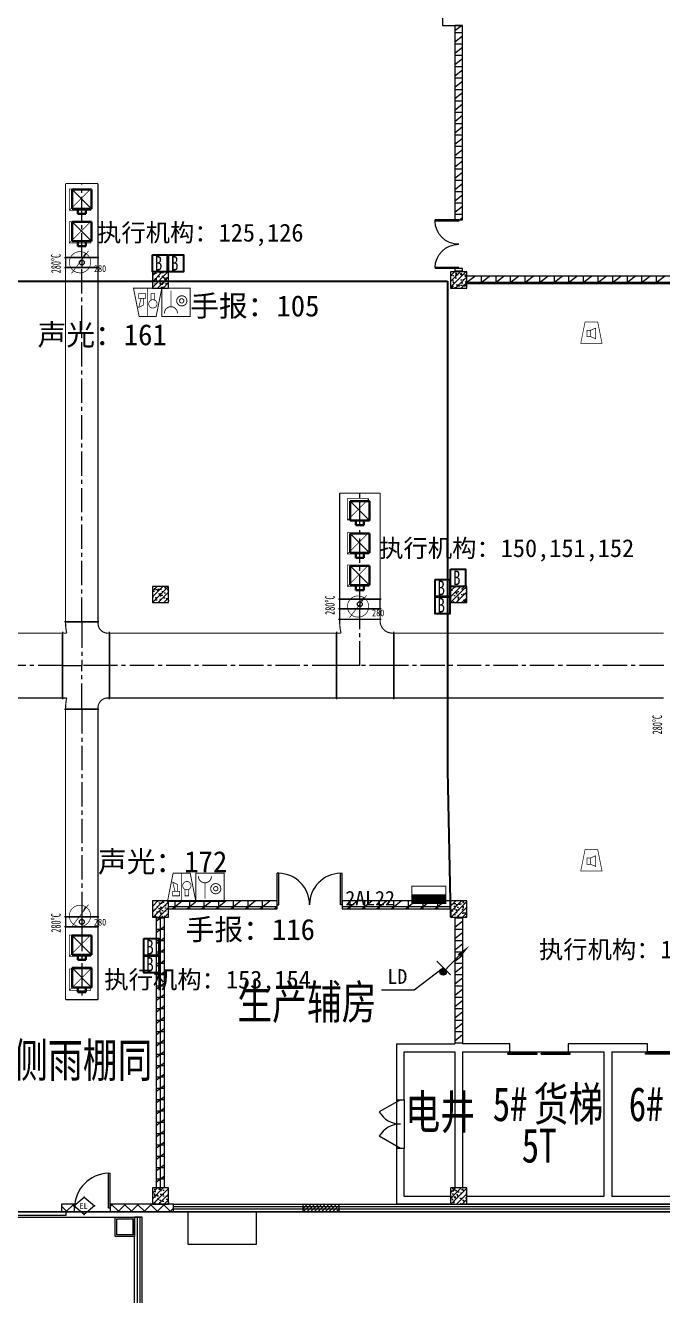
# Model space of a CAD drawing. Header units: millimetres. Extents: x -633009578 to 5705885, y -633235091 to 2571734.
# Drawn here: x 3626554 to 3646209, y 1853179 to 1892350 of the extents above; entities that cross this region are included whole.
import ezdxf
from ezdxf.enums import TextEntityAlignment as Align

# ---------------------------------------------------------------- set-up
doc = ezdxf.new("R2010")
doc.units = ezdxf.units.MM
doc.header["$LTSCALE"] = 1000
doc.header["$MEASUREMENT"] = 0
doc.linetypes.add('CENTER2', pattern=[1.125, 0.75, -0.125, 0.125, -0.125])
doc.linetypes.add('DASH', pattern=[0.35, 0.25, -0.1])
doc.layers.get('0').update_dxf_attribs({"color": 9})
for name, color, linetype in [('000000000000电气', 7, 'Continuous'), ('3T_WOOD', 21, 'Continuous'), ('A-COLUM(柱)', 255, 'Continuous'), ('A-DOOR(门）', 4, 'Continuous'), ('A-F-AREA(计算)', 5, 'Continuous'), ('A-FLOR(看线)', 8, 'Continuous'), ('A-HATH(填充)', 8, 'Continuous'), ('A-ROOF-G(钢构)', 25, 'Continuous'), ('A-TEXT(房间)', 243, 'Continuous'), ('A-WALL(墙)', 255, 'Continuous'), ('A-WINDOW（窗）', 4, 'Continuous'), ('DUCT-排烟中心线', 5, 'CENTER2'), ('DUCT-排烟法兰', 4, 'Continuous'), ('DUCT-排烟管', 2, 'Continuous'), ('DUCT-排烟管端线', 4, 'Continuous'), ('DUCT-排烟阀门', 7, 'Continuous'), ('DUCT-排风风口', 7, 'Continuous'), ('HVAC-water Dim-SF', 241, 'Continuous'), ('WALL', 9, 'Continuous'), ('电-弱电平面-箭头', 3, 'Continuous'), ('电-强电平面-标注', 3, 'Continuous'), ('设备-安防', 3, 'Continuous'), ('设备-消防', 3, 'Continuous'), ('设备-箱柜', 3, 'Continuous')]:
    doc.layers.add(name, color=color, linetype=linetype)
doc.styles.add('_TCH', font='simhei.ttf', dxfattribs={"width": 0.75, "bigfont": 'hztxt.shx'})
doc.styles.add('_TEL_DIM', font='simhei.ttf', dxfattribs={"height": 3.5, "bigfont": 'HZTXT'})
doc.styles.add('_THVAC_DIM', font='simhei.ttf', dxfattribs={"width": 0.8, "height": 3.5, "bigfont": 'HZTXT'})
doc.styles.add('ELEC-DIM', font='simhei.ttf')
doc.styles.add('IDQSTYLE', font='simhei.ttf', dxfattribs={"width": 0.707, "bigfont": 'hztxt.shx'})
doc.styles.add('SF', font='simhei.ttf', dxfattribs={"width": 0.75, "bigfont": '@@@hztxt.shx'})
doc.styles.get("Standard").update_dxf_attribs({"font": 'simhei.ttf', "bigfont": 'hztxt.shx'})
doc.styles.add('宋体', font='simhei.ttf')
pattern_1 = [(0, (1102221.475196039, 677977.5160347573), (0, 350), []), (37.875, (1102621.475196039, 677977.5160347573), (-169.61527734408, 218.0766567528281), []), (90, (1102621.475196039, 677977.5160347573), (-450, 2.755455298081545e-14), [])]
pattern_2 = [(45, (1102421.475196039, 677977.5160347573), (-200.0002033111466, 200.0002033111467), []), (135, (1102421.475196039, 677977.5160347573), (-200.0002033111467, -200.0002033111466), [])]

# ---------------------------------------------------------------- blocks, each defined once
blk = doc.blocks.new('HC001303')
at = {"color": 0, "linetype": 'Continuous'}
blk.add_line((1.147673841419251, 1.538953517481514), (1.735401947549264, 2.599742189978989), dxfattribs=at)
at = {"color": 0, "linetype": 'Continuous', "const_width": 0.2}
blk.add_lwpolyline([(2.673745217742495e-14, -3.125, 0.1989123673796571), (2.209708691207992, -2.209708691207937, 0.1989123673796571), (3.125000000000028, -4.323120637516818e-16, 0.1989123673796568), (2.209708691207993, 2.209708691207993, 0.1989123673796569), (2.841876514387939e-14, 3.125, 0.1989123673796569), (-2.209708691207936, 2.209708691207994, 0.1989123673796568), (-3.124999999999972, 2.10353517373855e-15, 0.1989123673796572), (-2.209708691207937, -2.209708691207936, 0.1989123673796571)], format="xyb", close=True, dxfattribs=at)
blk.add_lwpolyline([(-2.500110713345594, -3.281016827298258), (2.47847216535268, 3.297393019579605)], dxfattribs=at)
at = {"color": 0, "style": 'IDQSTYLE', "width": 0.7}
for tag, p in [('280', (4.109408226946883, -2.854615367737885)), ('PSFHATT', (5.125000010000028, -3.281016827298258))]:
    blk.add_attdef(tag, p, '', height=2, dxfattribs=at)
blk = doc.blocks.new('HC001298')
at = {"color": 0, "linetype": 'Continuous', "const_width": 0.2}
blk.add_lwpolyline([(-3.125, 3.125), (3.125, 3.125), (3.125, -3.125), (-3.125, -3.125)], close=True, dxfattribs=at)
blk.add_lwpolyline([(-3.125, -3.125), (3.125, 3.125)], dxfattribs=at)
at = {"color": 0, "style": 'IDQSTYLE', "width": 0.7}
blk.add_attdef('PSFHATT', (5.125, -3.125), '', height=2.5, dxfattribs=at)
blk = doc.blocks.new('HC001213')
at = {"color": 0, "linetype": 'Continuous', "const_width": 0.2}
blk.add_lwpolyline([(-1.875, 3.125), (1.875, 3.125), (3.125, -3.125), (-3.125, -3.125)], close=True, dxfattribs=at)
for points in [[(-1.293653517016746, 0.7382802506738564), (-0.243653517016746, 0.7382802506738564), (-0.243653517016746, -1.136719749326144), (-1.293653517016746, -1.136719749326144), (-1.293653517016746, 0.7382802506738564)], [(-0.243653517016746, 0.7382802506738564), (1.231346482983254, 1.338280250673856), (1.231346482983254, -1.736719749326144), (-0.243653517016746, -1.136719749326144)]]:
    blk.add_lwpolyline(points, dxfattribs=at)
at = {"color": 0, "style": 'IDQSTYLE', "width": 0.7}
blk.add_attdef('PSFHATT', (5.125, -3.125), '', height=2.5, dxfattribs=at)
blk = doc.blocks.new('HC001212')
at = {"color": 0, "linetype": 'Continuous', "const_width": 0.2}
blk.add_lwpolyline([(-1.875, 3.125), (1.875, 3.125), (3.125, -3.125), (-3.125, -3.125)], close=True, dxfattribs=at)
at = {"color": 0, "linetype": 'Continuous'}
for points, const_width in [([(0, 3.125), (0, -3.125)], 0.2), ([(-1.459485991813081, -0.8805239327332393), (-1.95948599181308, 1.119476067266761), (-0.9594859918130805, 0.619476067266761), (-0.9594859918130805, -0.8805239327332393)], 0.16), ([(-1.959485991813081, -1.880523932733239), (-1.95948599181308, -0.8805239327332393), (-0.4594859918130805, -0.8805239327332393), (-0.4594859918130805, -1.880523932733239), (-1.959485991813081, -1.880523932733239)], 0.16), ([(0.7290485194275803, -0.380523932733239), (0.7290485194281489, -1.880523932733239), (1.569048519428149, -1.880523932733239), (1.569048519430491, -0.380523932733239)], 0.16)]:
    blk.add_lwpolyline(points, dxfattribs=dict(at, const_width=const_width))
at = {"color": 0, "linetype": 'Continuous', "const_width": 0.16}
blk.add_lwpolyline([(1.799048519428144, -0.2905239327332435, 0.1989123673796631), (2.068287334970649, 0.3594760672667566, 0.1989123673796631), (1.799048519428145, 1.009476067266757, 0.1989123673796404), (1.149048519428189, 1.278714882809276, 0.1989123673796654), (0.4990485194281443, 1.009476067266757, 0.198912367379653), (0.2298097038856248, 0.3594760672667572, 0.1989123673796529), (0.4990485194281444, -0.2905239327332433, 0.1989123673796571), (1.14904851942816, -0.5597627482757622, 0.1989123673796488)], format="xyb", close=True, dxfattribs=at)
at = {"color": 0, "style": 'IDQSTYLE', "width": 0.7}
blk.add_attdef('PSFHATT', (5.125, -3.125), '', height=2.5, dxfattribs=at)
blk = doc.blocks.new('HC001208')
at = {"color": 0, "linetype": 'Continuous', "const_width": 0.2}
blk.add_lwpolyline([(-3.125, 3.125), (3.125, 3.125), (3.125, -3.125), (-3.125, -3.125)], close=True, dxfattribs=at)
blk.add_lwpolyline([(-2.560875308812533, 2.421549273106315, 0.198912367379651), (-2.13910907372117, 1.40331550819771, 0.1989123673796632), (-1.120875308812534, 0.9815492731063138, 0.1989123673796561), (-0.1026415439039181, 1.403315508197666, 0.1989123673796525), (0.3191246911874668, 2.421549273106313)], format="xyb", dxfattribs=at)
at = {"color": 0, "linetype": 'Continuous', "const_width": 0.128}
blk.add_lwpolyline([(-1.120875308812544, 0.9815492731063138), (-1.120875308812535, -2.518826738720627)], dxfattribs=at)
at = {"color": 0, "linetype": 'Continuous', "const_width": 0.2}
for points in [[(2.383210274305692, -0.3093507400644881, 0.9999999999999997), (0.1432102743056918, -0.3093507400644877, 0.9999999999999999)], [(0.7832102743056915, -0.3093507400644884, 0.9999999999999994), (1.743210274305692, -0.3093507400644881, 0.9999999999999994)]]:
    blk.add_lwpolyline(points, format="xyb", close=True, dxfattribs=at)
at = {"color": 0, "style": 'IDQSTYLE', "width": 0.7}
blk.add_attdef('PSFHATT', (5.125, -3.125), '', height=2.5, dxfattribs=at)
blk = doc.blocks.new('$equip$00002474')
for p, q in [((-0.519992380955955, 1.000000338535756e-05), (7.619048119522631e-06, 0.4400100000020757)), ((7.619048119522631e-06, -0.4399899999989429), (-0.519992380955955, 1.000000338535756e-05)), ((7.619048119522631e-06, 0.4400100000020757), (0.5200076190521941, 1.000000338535756e-05)), ((0.5200076190521941, 1.000000338535756e-05), (7.619048119522631e-06, -0.4399899999989429))]:
    blk.add_line(p, q)
at = {"const_width": 0.04}
blk.add_lwpolyline([(7.619048119522631e-06, 0.4400100000020757), (-0.519992380955955, 1.000000338535756e-05), (7.619048119522631e-06, -0.4399899999989429), (0.5200076190521941, 1.000000338535756e-05), (7.619048119522631e-06, 0.4400100000020757), (-0.519992380955955, 1.000000338535756e-05)], dxfattribs=at)
for p in [(-0.519992380955955, 1.000000338535756e-05), (7.619048119522631e-06, 0.4400100000020757), (0.5200076190521941, 1.000000338535756e-05), (7.619048119522631e-06, -0.4399899999989429)]:
    blk.add_point(p)
at = {"color": 7, "style": '_TEL_DIM'}
blk.add_attdef('$TEXT$', text='', height=0.3, dxfattribs=at).set_placement((0.02805548798642121, 0.01213281898526475), align=Align.MIDDLE_CENTER)
at = {"color": 7, "style": '_TEL_DIM', "flags": 1}
blk.add_attdef('A', text='', height=2e-05, dxfattribs=at).set_placement((0, 0), align=Align.MIDDLE_CENTER)
blk = doc.blocks.new('*X130')
at = {"color": 0, "linetype": 'Continuous'}
for p, q in [((192.587376364835, 446.7215535232801), (193.8713933576327, 448.0055705160779)), ((192.6509968705344, 446.3609099602676), (194.2320369206452, 447.9419500103785)), ((192.6864539319484, 447.2448951591055), (193.3480517218074, 447.9064929489645)), ((192.7889704286661, 446.0746194496875), (194.5183274312254, 447.8039764522467)), ((192.9823694457329, 445.8437543980423), (194.7491924828706, 447.61057743518)), ((193.2275231399996, 445.664644023597), (194.9283028573159, 447.3654237409133)), ((193.5311577474, 445.5440145622856), (195.0489323186273, 447.0617891335129)), ((193.9202347052458, 445.5088274514194), (195.0841194294935, 446.6727121756671)), ((194.6075199946775, 445.7718486721392), (194.8210982087737, 445.9854268862354))]:
    blk.add_line(p, q, dxfattribs=at)
blk = doc.blocks.new('HC001441')
at = {"color": 0, "linetype": 'Continuous'}
blk.add_line((0, -0.05776119327242668), (3.105492900474815, 3.117216328523909), dxfattribs=at)
blk.add_lwpolyline([(3.105492900474815, 3.117216328523909, 0.8, 0, 0), (5.057392361378561, 5.003787405167827, 0, 0, 0)], format="xyseb", dxfattribs=at)
blk.add_circle((0, 0), 0.625, dxfattribs=at)
at = {"color": 0, "linetype": 'Continuous', "xscale": 0.5, "yscale": 0.5, "zscale": 0.5}
blk.add_blockref('*X130', (-96.91845018383279, -223.3780232566237), dxfattribs=at)
at = {"color": 0, "style": 'IDQSTYLE', "width": 0.7}
blk.add_attdef('PSFHATT', (7.057392361378561, -0.62500001), '', height=2.5, dxfattribs=at)
blk = doc.blocks.new('*X27')
at = {"color": 0}
for p, q in [((99.8306862801869, 192.7445173280992), (101.9907448318158, 194.9045758797282)), ((99.8306862801869, 193.1687813968112), (101.5664807631039, 194.9045758797282)), ((99.8306862801869, 193.5930454655231), (101.142216694392, 194.9045758797282)), ((99.8306862801869, 194.017309534235), (100.71795262568, 194.9045758797282)), ((99.8306862801869, 194.441573602947), (100.2936885569681, 194.9045758797282)), ((99.8306862801869, 194.8658376716589), (99.86942448825616, 194.9045758797282)), ((99.91500890052772, 192.4045758797282), (102.4150089005277, 194.9045758797282)), ((100.3392729692396, 192.4045758797282), (102.8392729692397, 194.9045758797282)), ((100.7635370379516, 192.4045758797282), (103.2635370379516, 194.9045758797282)), ((101.1878011066635, 192.4045758797282), (103.6878011066635, 194.9045758797282)), ((101.6120651753754, 192.4045758797282), (104.1120651753754, 194.9045758797282)), ((102.0363292440874, 192.4045758797282), (104.5363292440874, 194.9045758797282)), ((102.4605933127993, 192.4045758797282), (104.9605933127993, 194.9045758797282)), ((102.8848573815112, 192.4045758797282), (105.3848573815112, 194.9045758797282)), ((103.3091214502232, 192.4045758797282), (105.8091214502232, 194.9045758797282)), ((103.7333855189351, 192.4045758797282), (106.2333855189351, 194.9045758797282)), ((104.157649587647, 192.4045758797282), (106.657649587647, 194.9045758797282)), ((104.5819136563589, 192.4045758797282), (107.0819136563589, 194.9045758797282)), ((105.0061777250709, 192.4045758797282), (107.5061777250709, 194.9045758797282)), ((105.4304417937828, 192.4045758797282), (107.9304417937828, 194.9045758797282)), ((105.8547058624947, 192.4045758797282), (108.3547058624947, 194.9045758797282)), ((106.2789699312067, 192.4045758797282), (108.7789699312067, 194.9045758797282)), ((106.7032339999186, 192.4045758797282), (109.2032339999186, 194.9045758797282)), ((107.1274980686305, 192.4045758797282), (109.6274980686305, 194.9045758797282)), ((107.5517621373425, 192.4045758797282), (109.8306862801869, 194.6835000225726)), ((107.9760262060544, 192.4045758797282), (109.8306862801869, 194.2592359538607)), ((108.4002902747663, 192.4045758797282), (109.8306862801869, 193.8349718851487)), ((108.8245543434782, 192.4045758797282), (109.8306862801869, 193.4107078164368)), ((109.2488184121902, 192.4045758797282), (109.8306862801869, 192.9864437477249)), ((109.6730824809021, 192.4045758797282), (109.8306862801869, 192.562179679013))]:
    blk.add_line(p, q, dxfattribs=at)
blk = doc.blocks.new('HC000427')
at = {"color": 0, "linetype": 'Continuous', "const_width": 0.3}
blk.add_lwpolyline([(5, 2.5), (-5, 2.5), (-5, -2.5), (5, -2.5)], close=True, dxfattribs=at)
blk.add_lwpolyline([(5, 0), (-5, 0)], dxfattribs=at)
at = {"color": 0, "linetype": 'Continuous'}
blk.add_blockref('*X27', (-104.8306862801869, -194.9045758797282), dxfattribs=at)
at = {"color": 0, "style": 'IDQSTYLE', "width": 0.7}
blk.add_attdef('PSFHATT', (7, -2.5), '', height=2.5, dxfattribs=at)
blk = doc.blocks.new('$DorLib2D$00000002')
for p, q in [((-0.5, -5.684341886080802e-17), (-0.5000000000000007, 0.4875)), ((-0.4750000000000007, 0.4875), (-0.5000000000000007, 0.4875)), ((-0.475, -2.842170943040401e-17), (-0.4750000000000007, 0.4875)), ((0.475, -2.842170943040401e-17), (0.4750000000000007, 0.4875)), ((0.4750000000000007, 0.4875), (0.5000000000000007, 0.4875)), ((0.5, -5.684341886080802e-17), (0.5000000000000007, 0.4875)), ((-0.5, -5.684341886080802e-17), (-0.475, -2.842170943040401e-17)), ((0.5, -5.684341886080802e-17), (0.475, -2.842170943040401e-17))]:
    blk.add_line(p, q)
at = {"lineweight": 13}
for centre, start, end in [((-0.4875, -4.263256414560601e-17), 0, 88.53071641864632), ((0.4875, -4.263256414560601e-17), 91.4692835813537, 180)]:
    blk.add_arc(centre, 0.4875, start, end, dxfattribs=at)
blk = doc.blocks.new('$DorLib2D$00000231')
at = {"color": 0}
for p, q in [((-0.4999999999999947, 7.105427357601002e-15), (-0.2500000000000284, 0.4330127018921708)), ((0.5000000000000053, 7.105427357601002e-15), (0.250000000000032, 0.4330127018921708))]:
    blk.add_line(p, q, dxfattribs=at)
for centre, radius, start, end in [((-0.4999999999996803, 3.055333763768431e-13), 0.499999999999681, 0, 59.99999999996344), ((0.5000000000000426, -2.486899575160351e-14), 0.4999999999999835, 120.0000000000366, 180)]:
    blk.add_arc(centre, radius, start, end, dxfattribs=at)
blk = doc.blocks.new('$DORLIB2D$00000127')
at = {"color": 0}
for points in [[(-0.5333333333328483, 0.7948983154366971), (-0.5333333333328483, 0.690405644187237)], [(-0.03333333333284827, 0.7948983154366971), (-0.5333333333328483, 0.7948983154366971)], [(-0.03333333333284827, 0.690405644187237), (-0.5333333333328483, 0.690405644187237)], [(-0.03333333333284827, 0.7948983154366971), (-0.03333333333284827, 0.690405644187237)], [(0.5333333333328483, 0.7948983154366971), (0.03333333333284827, 0.7948983154366971)], [(0.03333333333284827, 0.7948983154366971), (0.03333333333284827, 0.690405644187237)], [(0.5333333333328483, 0.690405644187237), (0.03333333333284827, 0.690405644187237)], [(0.5333333333328483, 0.7948983154366971), (0.5333333333328483, 0.690405644187237)], [(0.5, 0.4999999999999858), (-0.5, 0.4999999999999858)]]:
    blk.add_lwpolyline(points, dxfattribs=at)
blk = doc.blocks.new('$WINLIB2D$00000001')
at = {"color": 0}
for points in [[(-0.4999999999999964, 0.5000000000000142), (-0.4999999999999964, -0.4999999999999858)], [(-0.4999999999999964, 0.5000000000000142), (0.5000000000000036, 0.5000000000000142)], [(0.5000000000000036, -0.4999999999999858), (0.5000000000000036, 0.5000000000000142)], [(0.5000000000000036, 0.1666666666666714), (-0.4999999999999964, 0.1666666666666714)], [(0.5000000000000036, -0.1666666666666572), (-0.4999999999999964, -0.1666666666666572)], [(-0.4999999999999964, -0.4999999999999858), (0.5000000000000036, -0.4999999999999858)]]:
    blk.add_lwpolyline(points, dxfattribs=at)
blk = doc.blocks.new('$DorLib2D$00000001')
for p, q in [((0.45, 0.9750000000000001), (0.5000000000000002, 0.9750000000000001)), ((0.45, 0), (0.45, 0.9750000000000001)), ((0.5, 0), (0.5, 0.9750000000000001)), ((0.5, 0), (0.45, 0))]:
    blk.add_line(p, q)
at = {"lineweight": 13}
blk.add_arc((0.475, 0), 0.975, 91.4692835813538, 180, dxfattribs=at)
blk = doc.blocks.new('$DorLib2D$00000126')
at = {"color": 0, "linetype": 'Continuous'}
for p, q in [((-0.5319999999956053, 0.5), (-0.5319999999956053, 0.900000000000091)), ((0.5320000000047003, 0.900000000000091), (0.5320000000047003, 0.5000000000002274))]:
    blk.add_line(p, q, dxfattribs=at)
at = {"color": 0, "linetype": 'DASH'}
for p, q in [((-0.5319999999956053, 0.900000000000091), (0.5320000000047003, 0.900000000000091)), ((-0.5319999999956053, 0.5), (0.5320000000047003, 0.5000000000002274))]:
    blk.add_line(p, q, dxfattribs=at)
blk = doc.blocks.new('$TCHSYS$WIN2D')
for p, q in [((-0.5, 0.5), (0.5, 0.5)), ((-0.5, 0.5), (-0.4999999999999999, -0.5)), ((0.5, 0.5), (0.4999999999999998, -0.5)), ((0.5, 0.1666666666666666), (-0.5, 0.1666666666666666)), ((0.5, -0.1666666666666667), (-0.5, -0.1666666666666667)), ((-0.4999999999999999, -0.5), (0.5, -0.5))]:
    blk.add_line(p, q)
blk = doc.blocks.new('_FZH')
h = blk.add_hatch()
h.set_pattern_fill('钢筋混凝土', color=256, scale=0.1, style=0)
h.set_pattern_definition([(45, (0, 0), (-0.1767766952966369, 0.1767766952966369), []), (50, (0, 0), (0.7172601826007535, -0.06275213498259512), [0.07500000000000001, -0.8250000000000001]), (355, (0, 0), (-0.138751333613, 0.7521921337000119), [0.06, -0.66]), (100.4514, (0.05977168000000001, -0.00522934), (0.5785093817140216, 0.6894395420609536), [0.06374019, -0.701142112]), (46.1842, (0, 0.2), (1.067241048625645, -0.1655190143290181), [0.1125, -1.2375]), (96.6356, (0.088936745, 0.186206693), (0.9346627055487033, 0.9741178709004418), [0.095610288, -1.051713]), (351.1842, (0, 0.2), (0.9346619451336272, 0.9741186009253247), [0.09000000000000001, -0.9900000000000001]), (21, (0.1, 0.15), (0.5969070521184617, -0.4026188906653388), [0.07500000000000001, -0.8250000000000001]), (326, (0.1, 0.15), (0.2433153319215824, 0.7251500450468529), [0.06, -0.66]), (71.4514, (0.149742233, 0.116448394), (0.84022262858149, 0.3225304967099524), [0.06374019, -0.701142112]), (37.50000000000001, (0, 0), (0.01215985531729062, 0.3328938538313115), [0, -0.652, 0, -0.67, 0, -0.6625000000000001]), (7.499999999999999, (0, 0), (0.2630695374421486, 0.3944117118823603), [0, -0.382, 0, -0.637, 0, -0.2525]), (-32.5, (-0.223, 0), (0.533822436172409, -0.02255487173437976), [0, -0.25, 0, -0.78, 0, -1.035]), (-42.5, (-0.323, 0), (0.5831861693423862, 0.1001049823323177), [0, -0.325, 0, -0.518, 0, -0.735])])
h.paths.add_polyline_path([(-0.5, -0.5), (0.5, -0.5), (0.5, 0.5), (-0.5, 0.5)])
blk.add_lwpolyline([(-0.5, -0.5), (0.5, -0.5), (0.5, 0.5), (-0.5, 0.5)], close=True)
blk = doc.blocks.new('$风口$00000116')
blk.add_line((-100, 100), (100, -100))
at = {"lineweight": 40}
for p, q in [((100, 100), (-100, 100)), ((-100, 100), (-100, -100)), ((100, -100), (100, 100)), ((-100, -100), (100, -100)), ((-41.83000000000175, -100), (-41.83000000000175, -148.9999999999982)), ((41.83000000000175, -148.9999999999982), (41.83000000000175, -100)), ((-41.83000000000175, -148.9999999999982), (41.83000000000175, -148.9999999999982))]:
    blk.add_line(p, q, dxfattribs=at)
blk = doc.blocks.new('00000594Cent')
at = {"lineweight": -2}
blk.add_line((-218.75, 1.4210854715202e-14), (218.75, 1.4210854715202e-14), dxfattribs=at)
at = {"color": 0, "linetype": 'ByBlock', "lineweight": -2}
blk.add_circle((0, 1.4210854715202e-14), 125, dxfattribs=at)
blk = doc.blocks.new('00000594Body')
at = {"color": 0, "linetype": 'ByBlock', "lineweight": -2}
for p, q in [((-250, -500), (-249.9999999999964, 500)), ((250, 500), (-250, 500)), ((250, -500), (250.0000000000036, 500)), ((-250, -500), (250, -500))]:
    blk.add_line(p, q, dxfattribs=at)

msp = doc.modelspace()

# ---------------------------------------------------------------- hatches: boundary and pattern name
at = {"layer": '3T_WOOD'}
h = msp.add_hatch(dxfattribs=at)
h.set_pattern_fill('ANSI31', color=256, scale=50)
h.set_pattern_definition([(45, (2412779.395743424, 677977.51603476), (-56.1266007566822, 56.12660075668221), [])])
h.paths.add_polyline_path([(3635119.983631835, 1855999.596922418), (3636219.983631835, 1855999.596922418), (3636219.983631835, 1855759.596922418), (3635119.983631835, 1855759.596922418)])
at = {"layer": 'A-HATH(填充)'}
h = msp.add_hatch(dxfattribs=at)
h.set_pattern_fill('空心砖', color=256, scale=100, style=0)
h.set_pattern_definition(pattern_1)
h.paths.add_polyline_path([(3639799.994031749, 1892349.596922421), (3639799.994031714, 1886349.596922616), (3640039.994031714, 1886349.596922616), (3640039.994031749, 1892349.596922421)])
h = msp.add_hatch(dxfattribs=at)
h.set_pattern_fill('空心砖', color=256, scale=100, style=0)
h.set_pattern_definition(pattern_1)
h.paths.add_polyline_path([(3640039.994031749, 1884749.596922424), (3640039.994031714, 1884849.596922616), (3639799.994031714, 1884849.596922616), (3639799.994031749, 1884749.596922424)])
h = msp.add_hatch(dxfattribs=at)
h.set_pattern_fill('空心砖', color=256, scale=100, style=0)
h.set_pattern_definition(pattern_1)
h.paths.add_polyline_path([(3640169.994031749, 1884619.596922424), (3640169.994031749, 1884379.596922424), (3648869.994031749, 1884379.596922424), (3648869.994031749, 1884619.596922424)])
h = msp.add_hatch(dxfattribs=at)
h.set_pattern_fill('空心砖', color=256, scale=100, style=0)
h.set_pattern_definition(pattern_1)
h.paths.add_polyline_path([(3630969.994031749, 1865349.596922316), (3630969.994031749, 1865109.596922314), (3634319.994031996, 1865109.596922281), (3634319.994031997, 1865349.596922325)])
h = msp.add_hatch(dxfattribs=at)
h.set_pattern_fill('空心砖', color=256, scale=100, style=0)
h.set_pattern_definition(pattern_1)
h.paths.add_polyline_path([(3639669.994031749, 1865109.596922306), (3639669.994031749, 1865349.596922309), (3636319.994031996, 1865349.596922323), (3636319.994031996, 1865109.59692228)])
h = msp.add_hatch(dxfattribs=at)
h.set_pattern_fill('空心砖', color=256, scale=100, style=0)
h.set_pattern_definition(pattern_1)
h.paths.add_polyline_path([(3630839.994031741, 1864849.596922424), (3630599.994031744, 1864849.596922424), (3630599.994031748, 1856499.596922424), (3630839.994031748, 1856499.596922424)])
h = msp.add_hatch(dxfattribs=at)
h.set_pattern_fill('空心砖', color=256, scale=100, style=0)
h.set_pattern_definition(pattern_1)
h.paths.add_polyline_path([(3639799.994031749, 1864849.596922424), (3639799.994031784, 1860939.596928122), (3639919.99403174, 1860819.596928261), (3640039.994031645, 1860939.596928212), (3640039.994031749, 1864849.596922424)])
h = msp.add_hatch(dxfattribs=at)
h.set_pattern_fill('多孔材料', color=256, scale=100, style=0)
h.set_pattern_definition(pattern_2)
h.paths.add_polyline_path([(3627670.001237197, 1855759.596922425), (3628070.001237197, 1855759.596922425), (3628070.001237197, 1855999.596922423), (3627670.001237197, 1855999.596922423)])
h = msp.add_hatch(dxfattribs=at)
h.set_pattern_fill('多孔材料', color=256, scale=100, style=0)
h.set_pattern_definition(pattern_2)
h.paths.add_polyline_path([(3629170.001237197, 1855759.596922425), (3631119.994031997, 1855759.596922425), (3631119.994031997, 1855999.596922423), (3629170.001237197, 1855999.596922423)])

# ---------------------------------------------------------------- linework, layer by layer
at = {"layer": '000000000000电气', "color": 2, "lineweight": 35}
for p, q in [((3626152.080286631, 1884461.096922424), (3635779.700198212, 1884461.096922424)), ((3635779.700198212, 1884461.096922424), (3639576.394399963, 1884461.096922424)), ((3639576.394399963, 1884461.096922424), (3639576.394399963, 1869375.125737387)), ((3639576.394399963, 1869375.125737387), (3639669.994031749, 1864849.596922424))]:
    msp.add_line(p, q, dxfattribs=at)
at = {"layer": '000000000000电气', "color": 1, "lineweight": 35}
for points in [[(3630469.994031749, 1885277.939429302), (3630930.332057543, 1885277.939429302), (3630930.332057543, 1884749.596922424), (3630469.994031749, 1884749.596922424)], [(3630969.994031749, 1885277.939429302), (3631430.332057543, 1885277.939429302), (3631430.332057543, 1884749.596922424), (3630969.994031749, 1884749.596922424)], [(3639669.994031749, 1875577.939429302), (3640130.332057543, 1875577.939429302), (3640130.332057543, 1875049.596922424), (3639669.994031749, 1875049.596922424)], [(3639190.818832741, 1875266.134987988), (3639651.156858535, 1875266.134987988), (3639651.156858535, 1874737.792481111), (3639190.818832741, 1874737.792481111)], [(3639190.818832741, 1874732.347852327), (3639651.156858535, 1874732.347852327), (3639651.156858535, 1874204.00534545), (3639190.818832741, 1874204.00534545)], [(3630205.645922995, 1864191.782172316), (3630665.983948789, 1864191.782172316), (3630665.983948789, 1863663.439665438), (3630205.645922995, 1863663.439665438)], [(3630204.450440502, 1863658.126102658), (3630664.788466297, 1863658.126102658), (3630664.788466297, 1863129.783595781), (3630204.450440502, 1863129.783595781)]]:
    msp.add_lwpolyline(points, close=True, dxfattribs=at)
at = {"layer": '3T_WOOD'}
msp.add_lwpolyline([(3635119.983631835, 1855999.596922418), (3636219.983631835, 1855999.596922418), (3636219.983631835, 1855759.596922418), (3635119.983631835, 1855759.596922418)], close=True, dxfattribs=at)
at = {"layer": 'A-DOOR(门）'}
for p, q in [((3637999.994031765, 1859219.596925257), (3637999.994031765, 1857719.596925257)), ((3638239.994031765, 1859219.596925257), (3638239.994031765, 1857719.596925257)), ((3623170.001237522, 1855759.596922424), (3627670.001237522, 1855759.596922424)), ((3628070.001237334, 1855759.596922423), (3629170.001237334, 1855759.596922423))]:
    msp.add_line(p, q, dxfattribs=at)
at = {"layer": 'A-F-AREA(计算)'}
msp.add_lwpolyline([(3534479.971570265, 1991839.59697076), (3668759.971570265, 1991839.59697076), (3668759.971570265, 1855759.59697076), (3534479.971570265, 1855759.59697076)], close=True, dxfattribs=at)
at = {"layer": 'A-FLOR(看线)'}
for points in [[(3622870.001237522, 1855599.596922425), (3629370.001237525, 1855599.596922425)], [(3633669.993784956, 1855759.602861387), (3633669.994279038, 1854759.602861398), (3631569.993784447, 1854759.602861387), (3631569.994278529, 1855759.602861387)]]:
    msp.add_lwpolyline(points, dxfattribs=at)
at = {"layer": 'A-ROOF-G(钢构)'}
for points in [[(3629320.001237525, 1855599.596922425), (3629920.001237525, 1855599.596922425), (3629920.001237525, 1854999.596922425), (3629320.001237525, 1854999.596922425)], [(3629370.001237525, 1855549.596922425), (3629870.001237525, 1855549.596922425), (3629870.001237525, 1855049.596922425), (3629370.001237525, 1855049.596922425)]]:
    msp.add_lwpolyline(points, close=True, dxfattribs=at)
at = {"layer": 'A-WALL(墙)'}
for p, q in [((3639419.994031996, 1892589.596922365), (3639419.994031996, 1892349.596922414)), ((3639419.994031996, 1892349.596922414), (3640039.994031694, 1892349.596922436)), ((3639799.994031749, 1892349.596922421), (3639799.994031714, 1886349.596922616)), ((3640039.994031749, 1892349.596922421), (3639799.994031749, 1892349.596922421)), ((3640039.994031714, 1886349.596922616), (3640039.994031749, 1892349.596922421)), ((3639799.994031714, 1886349.596922616), (3640039.994031714, 1886349.596922616)), ((3640039.994031714, 1884849.596922616), (3639799.994031714, 1884849.596922616)), ((3639799.994031714, 1884849.596922616), (3639799.994031749, 1884749.596922424)), ((3640039.994031749, 1884749.596922424), (3640039.994031714, 1884849.596922616)), ((3648869.994031977, 1884619.596922421), (3640169.994031977, 1884619.596922392)), ((3648869.994031977, 1884379.596922421), (3640169.994031977, 1884379.596922452)), ((3634319.994031997, 1865349.596922325), (3630969.994031977, 1865349.596922288)), ((3634319.994031996, 1865109.596922281), (3634319.994031997, 1865349.596922325)), ((3639669.994031976, 1865349.596922303), (3636319.994031996, 1865349.596922323)), ((3636319.994031996, 1865349.596922323), (3636319.994031996, 1865109.59692228)), ((3630969.994031976, 1865109.596922338), (3634319.994031996, 1865109.596922281)), ((3636319.994031996, 1865109.59692228), (3639669.994031976, 1865109.596922264)), ((3630599.994031753, 1856499.596922453), (3630599.994031768, 1864849.596922453)), ((3630839.994031725, 1856499.596922453), (3630839.994031752, 1864849.596922453)), ((3639799.994031749, 1864849.596922424), (3639799.994031784, 1860939.596928122)), ((3640039.994031749, 1864849.596922424), (3640039.994031645, 1860939.596928212)), ((3637999.994031769, 1860939.596928138), (3637999.99403179, 1859219.596925159)), ((3637999.994031769, 1860939.596928138), (3639799.994031784, 1860939.596928122)), ((3638239.994031804, 1859219.596925159), (3638239.994031775, 1860699.596928407)), ((3638239.994031775, 1860699.596928407), (3639799.994031761, 1860699.596928393)), ((3639799.994031761, 1860699.596928393), (3639799.994031728, 1856499.596922453)), ((3641499.994031644, 1860939.596928171), (3640039.994031645, 1860939.596928212)), ((3640039.994031769, 1860699.596928318), (3640039.994031824, 1856499.596922453)), ((3640039.994031769, 1860699.596928318), (3641499.994031643, 1860699.596928279)), ((3641499.994031643, 1860699.596928279), (3641499.994031644, 1860939.596928171)), ((3644519.994031755, 1860939.59692819), (3643299.994031644, 1860939.596928162)), ((3643299.994031644, 1860939.596928162), (3643299.994031642, 1860699.596928263)), ((3643299.994031642, 1860699.596928263), (3644399.994031797, 1860699.596928279)), ((3644399.994031797, 1860699.596928279), (3644399.994031797, 1856239.596922409)), ((3645739.994031644, 1860939.596928137), (3644519.994031755, 1860939.59692819)), ((3644639.994031671, 1860699.596928156), (3645739.994031643, 1860699.596928115)), ((3644639.994031671, 1860699.596928156), (3644639.994031671, 1856239.596922425)), ((3645739.994031643, 1860699.596928115), (3645739.994031644, 1860939.596928137)), ((3637999.99403179, 1859219.596925159), (3638239.994031804, 1859219.596925159)), ((3638239.994031804, 1857719.596925667), (3637999.99403179, 1857719.596925667)), ((3637999.99403179, 1857719.596925667), (3637999.994031769, 1855999.596922332)), ((3638239.994031775, 1856239.596922066), (3638239.994031804, 1857719.596925667)), ((3639669.994031977, 1855999.596922301), (3637999.994031769, 1855999.596922332)), ((3639669.994031977, 1856239.596922173), (3638239.994031775, 1856239.596922066)), ((3644399.994031797, 1856239.596922409), (3640169.994031976, 1856239.596922323)), ((3644519.994031757, 1855999.596922398), (3640169.994031977, 1855999.59692231)), ((3648869.994031976, 1855999.596922524), (3644519.994031757, 1855999.596922398)), ((3648869.994031977, 1856239.596922566), (3644639.994031671, 1856239.596922425)), ((3629920.001237525, 1855599.596922425), (3630160.001237525, 1855599.596922425))]:
    msp.add_line(p, q, dxfattribs=at)
at = {"layer": 'A-WINDOW（窗）'}
msp.add_lwpolyline([(3636219.98363178, 1855999.596922416), (3636219.98363178, 1855759.596922416)], dxfattribs=at)
at = {"layer": 'DUCT-排烟中心线', "color": 8}
for p, q in [((3628293.717056274, 1885188.391329824), (3628293.717056274, 1887473.492023275)), ((3628293.717056274, 1873958.866781539), (3628293.717056274, 1884887.991329825)), ((3636871.024322371, 1874653.73707169), (3636871.024322371, 1877925.405847552)), ((3636871.024322371, 1874033.866781539), (3636871.024322371, 1874353.33707169)), ((3628293.717056274, 1873958.666781539), (3628293.717056274, 1873908.666781539)), ((3636871.024322371, 1872608.666781539), (3636871.024322371, 1874033.666781539)), ((3628293.717056274, 1873908.666781539), (3628293.717056274, 1872608.666781539)), ((3627693.517056274, 1872608.666781539), (3620904.949879754, 1872608.666781539)), ((3627693.717056274, 1872608.666781539), (3627743.717056274, 1872608.666781539)), ((3627743.717056274, 1872608.666781539), (3628293.717056274, 1872608.666781539)), ((3629093.717056274, 1872608.666781539), (3628293.717056274, 1872608.666781539)), ((3628293.717056274, 1871308.666781539), (3628293.717056274, 1872608.666781539)), ((3629143.717056274, 1872608.666781539), (3629093.717056274, 1872608.666781539)), ((3636145.824322371, 1872608.666781539), (3629143.917056274, 1872608.666781539)), ((3636871.024322371, 1872608.666781539), (3636146.024322371, 1872608.666781539)), ((3637921.024322371, 1872608.666781539), (3636871.024322371, 1872608.666781539)), ((3646242.404342259, 1872608.666781539), (3637921.224322371, 1872608.666781539)), ((3628293.717056274, 1871258.666781539), (3628293.717056274, 1871308.666781539)), ((3628293.717056274, 1871258.466781539), (3628293.717056274, 1864855.454910989)), ((3628293.717056274, 1864555.054910989), (3628293.717056274, 1862304.987370868))]:
    msp.add_line(p, q, dxfattribs=at)
at = {"layer": 'DUCT-排烟法兰', "color": 8}
for p, q in [((3627763.717056274, 1885188.291329825), (3628823.717056274, 1885188.291329825)), ((3627763.717056274, 1884888.091329824), (3628823.717056274, 1884888.091329824)), ((3637526.024322371, 1874653.63707169), (3636216.024322371, 1874653.63707169)), ((3637526.024322371, 1874353.43707169), (3636216.024322371, 1874353.43707169)), ((3628823.717056274, 1873958.766781539), (3627763.717056274, 1873958.766781539)), ((3637526.024322371, 1874033.766781539), (3636216.024322371, 1874033.766781539)), ((3627693.617056274, 1873648.666781539), (3627693.617056274, 1871568.666781539)), ((3629143.817056275, 1871568.666781539), (3629143.817056275, 1873648.666781539)), ((3636145.924322371, 1873648.666781539), (3636145.924322371, 1871568.666781539)), ((3637921.124322371, 1871568.666781539), (3637921.124322371, 1873648.666781539)), ((3627763.717056274, 1871258.566781539), (3628823.717056274, 1871258.566781539)), ((3628823.717056274, 1864855.354910989), (3627763.717056274, 1864855.354910989)), ((3628823.717056274, 1864555.154910989), (3627763.717056274, 1864555.154910989))]:
    msp.add_line(p, q, dxfattribs=at)
at = {"layer": 'DUCT-排烟管', "color": 8, "const_width": 35}
for points in [[(3628793.717056274, 1887473.492023275), (3627793.717056274, 1887473.492023275)], [(3627793.717056274, 1887473.492023275), (3627793.717056274, 1885188.391329824)], [(3628793.717056274, 1885188.391329824), (3628793.717056274, 1887473.492023275)], [(3627793.717056274, 1884888.191329825), (3627793.717056274, 1885188.191329825)], [(3627793.717056274, 1884887.991329825), (3627793.717056274, 1873958.866781539)], [(3628793.717056274, 1885188.191329825), (3628793.717056274, 1884888.191329825)], [(3628793.717056274, 1873958.866781539), (3628793.717056274, 1884887.991329825)], [(3637496.024322371, 1877925.405847552), (3636246.024322371, 1877925.405847552)], [(3636246.024322371, 1877925.405847552), (3636246.024322371, 1874653.73707169)], [(3637496.024322371, 1874653.73707169), (3637496.024322371, 1877925.405847552)], [(3636246.024322371, 1874353.53707169), (3636246.024322371, 1874653.53707169)], [(3636246.024322371, 1874353.33707169), (3636246.024322371, 1874033.866781539)], [(3637496.024322371, 1874653.53707169), (3637496.024322371, 1874353.53707169)], [(3637496.024322371, 1874033.866781539), (3637496.024322371, 1874353.33707169)], [(3627793.717056274, 1873958.666781539), (3627793.717056274, 1873908.666781539)], [(3628793.717056274, 1873908.666781539), (3628793.717056274, 1873958.666781539)], [(3636246.024322371, 1874033.666781539), (3636246.024322371, 1873983.666781539)], [(3637496.024322371, 1873983.666781539), (3637496.024322371, 1874033.666781539)], [(3627693.517056274, 1873608.666781539), (3620904.949879754, 1873608.666781539)], [(3627743.717056274, 1873608.666781539), (3627693.717056274, 1873608.666781539)], [(3627828.805992207, 1873608.666781539), (3627743.717056274, 1873608.666781539)], [(3629143.717056274, 1873608.666781539), (3629093.717056274, 1873608.666781539)], [(3636145.824322371, 1873608.666781539), (3629143.917056274, 1873608.666781539)], [(3636289.885492286, 1873608.666781539), (3636146.024322371, 1873608.666781539)], [(3637921.024322371, 1873608.666781539), (3637871.024322371, 1873608.666781539)], [(3646242.404342259, 1873608.666781539), (3637921.224322371, 1873608.666781539)], [(3620904.949879754, 1871608.666781539), (3627693.517056274, 1871608.666781539)], [(3627693.717056274, 1871608.666781539), (3627743.717056274, 1871608.666781539)], [(3627743.717056274, 1871608.666781539), (3627828.805992207, 1871608.666781539)], [(3629093.717056274, 1871608.666781539), (3629143.717056274, 1871608.666781539)], [(3629143.917056274, 1871608.666781539), (3636145.824322371, 1871608.666781539)], [(3636146.024322371, 1871608.666781539), (3637871.024322371, 1871608.666781539)], [(3637871.024322371, 1871608.666781539), (3637921.024322371, 1871608.666781539)], [(3637921.224322371, 1871608.666781539), (3646242.404342259, 1871608.666781539)], [(3627793.717056274, 1871308.666781539), (3627793.717056274, 1871258.666781539)], [(3627793.717056274, 1871258.466781539), (3627793.717056274, 1864855.454910989)], [(3628793.717056274, 1871258.666781539), (3628793.717056274, 1871308.666781539)], [(3628793.717056274, 1864855.454910989), (3628793.717056274, 1871258.466781539)], [(3627793.717056274, 1864555.254910989), (3627793.717056274, 1864855.254910989)], [(3627793.717056274, 1864555.054910989), (3627793.717056274, 1862304.987370868)], [(3628793.717056274, 1864855.254910989), (3628793.717056274, 1864555.254910989)], [(3628793.717056274, 1862304.987370868), (3628793.717056274, 1864555.054910989)], [(3627793.717056274, 1862304.987370868), (3628793.717056274, 1862304.987370868)]]:
    msp.add_lwpolyline(points, dxfattribs=at)
for points in [[(3627793.717056274, 1873908.666781539, 0.05828290405839127), (3627828.805992207, 1873608.666781539)], [(3628793.717056274, 1873908.666781539, 0.414213562373095), (3629093.717056274, 1873608.666781539)], [(3636246.024322371, 1873983.666781539, 0.05828290405800862), (3636289.885492286, 1873608.666781539)], [(3637496.024322371, 1873983.666781539, 0.414213562373095), (3637871.024322371, 1873608.666781539)], [(3627828.805992207, 1871608.666781539, 0.05828290405839127), (3627793.717056274, 1871308.666781539)], [(3629093.717056274, 1871608.666781539, 0.414213562373095), (3628793.717056274, 1871308.666781539)]]:
    msp.add_lwpolyline(points, format="xyb", dxfattribs=at)
at = {"layer": 'DUCT-排烟管端线', "color": 8}
for p, q in [((3627793.717056274, 1885188.391329824), (3628793.717056274, 1885188.391329824)), ((3628793.717056274, 1885188.191329825), (3627793.717056274, 1885188.191329825)), ((3628793.717056274, 1884888.191329825), (3627793.717056274, 1884888.191329825)), ((3628793.717056274, 1884887.991329825), (3627793.717056274, 1884887.991329825)), ((3636246.024322371, 1874653.73707169), (3637496.024322371, 1874653.73707169)), ((3637496.024322371, 1874653.53707169), (3636246.024322371, 1874653.53707169)), ((3637496.024322371, 1874353.53707169), (3636246.024322371, 1874353.53707169)), ((3637496.024322371, 1874353.33707169), (3636246.024322371, 1874353.33707169)), ((3627793.717056274, 1873958.866781539), (3628793.717056274, 1873958.866781539)), ((3628793.717056274, 1873958.666781539), (3627793.717056274, 1873958.666781539)), ((3636246.024322371, 1874033.866781539), (3637496.024322371, 1874033.866781539)), ((3637496.024322371, 1874033.666781539), (3636246.024322371, 1874033.666781539)), ((3627693.517056274, 1871608.666781539), (3627693.517056274, 1873608.666781539)), ((3627693.717056274, 1871608.666781539), (3627693.717056274, 1873608.666781539)), ((3629143.717056274, 1871608.666781539), (3629143.717056274, 1873608.666781539)), ((3629143.917056274, 1873608.666781539), (3629143.917056274, 1871608.666781539)), ((3636145.824322371, 1871608.666781539), (3636145.824322371, 1873608.666781539)), ((3636146.024322371, 1873608.666781539), (3636146.024322371, 1871608.666781539)), ((3637921.024322371, 1871608.666781539), (3637921.024322371, 1873608.666781539)), ((3637921.224322371, 1873608.666781539), (3637921.224322371, 1871608.666781539)), ((3627793.717056274, 1871258.666781539), (3628793.717056274, 1871258.666781539)), ((3628793.717056274, 1871258.466781539), (3627793.717056274, 1871258.466781539)), ((3627793.717056274, 1864855.454910989), (3628793.717056274, 1864855.454910989)), ((3628793.717056274, 1864855.254910989), (3627793.717056274, 1864855.254910989)), ((3628793.717056274, 1864555.254910989), (3627793.717056274, 1864555.254910989)), ((3628793.717056274, 1864555.054910989), (3627793.717056274, 1864555.054910989))]:
    msp.add_line(p, q, dxfattribs=at)
at = {"layer": 'WALL'}
for p, q in [((3628070.001237197, 1855999.596922423), (3627670.001237197, 1855999.596922423)), ((3627670.001237197, 1855999.596922423), (3627670.001237197, 1855759.596922425)), ((3628070.001237197, 1855759.596922425), (3628070.001237197, 1855999.596922423)), ((3631119.994031997, 1855999.596922423), (3629170.001237197, 1855999.596922423)), ((3629170.001237197, 1855999.596922423), (3629170.001237197, 1855759.596922425)), ((3631119.994031997, 1855759.596922425), (3631119.994031997, 1855999.596922423)), ((3627670.001237197, 1855759.596922425), (3628070.001237197, 1855759.596922425)), ((3629170.001237197, 1855759.596922425), (3631119.994031997, 1855759.596922425))]:
    msp.add_line(p, q, dxfattribs=at)
at = {"layer": '电-强电平面-标注'}
for p, q in [((3639667.448183668, 1863070.642457238), (3639243.184114955, 1863494.906525949)), ((3639455.316149312, 1863282.774491593), (3638543.538822494, 1862602.553635494)), ((3638543.538822494, 1862602.553635494), (3637538.475531355, 1862602.553635494))]:
    msp.add_line(p, q, dxfattribs=at)

# ---------------------------------------------------------------- block references
at = {"layer": 'A-COLUM(柱)', "xscale": 500, "yscale": 500, "zscale": 500}
for p in [(3630719.994031749, 1884499.596922424), (3639919.994031749, 1884499.596922424), (3630719.994031749, 1874799.596922424), (3639919.994031749, 1874799.596922424), (3630719.994031749, 1865099.596922424), (3639919.994031749, 1865099.596922424), (3630719.994031749, 1856249.596922424), (3639919.994031803, 1856249.596922284)]:
    msp.add_blockref('_FZH', p, dxfattribs=at)
at = {"layer": 'A-DOOR(门）'}
for name, p, xscale, yscale, zscale, rotation in [('$DorLib2D$00000002', (3639919.994031749, 1885599.596922591), -1500, 1500, 1500, 89.99999999999999), ('$DORLIB2D$00000127', (3646639.994031562, 1860819.59692817), -1800, 240, 1800, 179.9999999994809), ('$DorLib2D$00000001', (3628620.001237334, 1855879.596922423), 1100, 1100, 1100, 359.9999999999986), ('$DorLib2D$00000126', (3625420.001237522, 1855879.596922424), -4500, 240, 4500, 179.9999999999986)]:
    msp.add_blockref(name, p, dxfattribs=dict(at, xscale=xscale, yscale=yscale, zscale=zscale, rotation=rotation))
at = {"layer": 'A-DOOR(门）', "extrusion": (0, 0, -1), "xscale": -2000, "yscale": 2000, "zscale": 2000}
msp.add_blockref('$DorLib2D$00000002', (-3635319.994031739, 1865229.596922308), dxfattribs=at)
at = {"layer": 'A-DOOR(门）', "extrusion": (0, 0, -1)}
for name, p, xscale, yscale, zscale, rotation in [('$DORLIB2D$00000127', (-3642399.994031793, 1860819.596928209), -1800, 240, 1800, 180.0000000005162), ('$DorLib2D$00000231', (-3638119.994031765, 1858469.596925257), -1500, 1500, 1500, 270)]:
    msp.add_blockref(name, p, dxfattribs=dict(at, xscale=xscale, yscale=yscale, zscale=zscale, rotation=rotation))
at = {"layer": 'A-WINDOW（窗）', "xscale": -21999.98958747508, "yscale": 240, "zscale": 21999.98958747508, "rotation": 179.9999999999986}
msp.add_blockref('$TCHSYS$WIN2D', (3642119.9888256, 1855879.596922423), dxfattribs=at)
at = {"layer": 'A-WINDOW（窗）', "extrusion": (0, 0, -1), "xscale": -4027.820848661475, "yscale": 240, "zscale": 4027.820848661475, "rotation": 270}
msp.add_blockref('$WINLIB2D$00000001', (-3630040.001237525, 1853585.686498093), dxfattribs=at)
at = {"layer": 'DUCT-排烟阀门', "color": 8, "xscale": 0.6, "rotation": 270}
for p in [(3628293.717056274, 1885038.191329825, 3000), (3628293.717056274, 1864705.254910989, 3000)]:
    msp.add_blockref('00000594Body', p, dxfattribs=at)
for name, p, yscale in [('00000594Cent', (3628293.717056274, 1885038.191329825, 3000), 0.6), ('00000594Body', (3636871.024322371, 1874503.53707169, 3000), 1.25), ('00000594Cent', (3636871.024322371, 1874503.53707169, 3000), 0.6), ('00000594Cent', (3628293.717056274, 1864705.254910989, 3000), 0.6)]:
    msp.add_blockref(name, p, dxfattribs=dict(at, yscale=yscale))
at = {"layer": 'DUCT-排风风口', "color": 8, "xscale": 3, "yscale": 3}
for p in [(3628293.717056274, 1886990.87575757, 2600), (3628293.717056274, 1885990.87575757, 2600), (3628293.717056274, 1863983.756489258, 2600), (3628293.717056274, 1862983.756489258, 2600)]:
    msp.add_blockref('$风口$00000116', p, dxfattribs=at)
at = {"layer": 'DUCT-排风风口', "color": 8, "xscale": 3, "yscale": 3, "rotation": 359.9999999999999}
for p in [(3636871.024322371, 1877382.437847379, 2600), (3636871.024322371, 1876382.437847379, 2600), (3636871.024322371, 1875382.437847379, 2600)]:
    msp.add_blockref('$风口$00000116', p, dxfattribs=at)
at = {"layer": '电-弱电平面-箭头', "color": 4, "xscale": 160, "yscale": 160, "zscale": 160}
msp.add_blockref('HC001441', (3639438.89426136, 1863164.529232979), dxfattribs=at)
at = {"layer": '设备-安防'}
ref = msp.add_blockref('$equip$00002474', (3628367.536753506, 1855951.131570807), dxfattribs=dict(at, xscale=607.5, yscale=607.5, zscale=607.5, rotation=180))
ref.add_attrib('$TEXT$', 'EL', dxfattribs={"layer": '0', "color": 7, "height": 182.25, "style": '_TEL_DIM'}).set_placement((3628350.493044705, 1855943.760883322), align=Align.MIDDLE_CENTER)
at = {"layer": '设备-消防'}
for name, p, xscale, yscale, zscale in [('HC001298', (3628238.065165043, 1886973), 105, 105, 105), ('HC001298', (3628238.065165043, 1885967), 105, 105, 105), ('HC001213', (3644012.23981145, 1882870.721922424), 105, 105, 105), ('HC001298', (3636815.372431159, 1877422, 3000), 105, 105, 105), ('HC001298', (3636815.372431159, 1876380.5, 3000), 105, 105, 105), ('HC001298', (3636815.372431159, 1875382.5, 3000), 105, 105, 105), ('HC001213', (3644012.23981145, 1866598.221922424), 105, 105, 105), ('HC001212', (3631373.963890539, 1865771), 140, 140, 140), ('HC001208', (3632248.963890539, 1865771), 140, 140, 140), ('HC001298', (3628238.065165043, 1863967), 105, 105, 105), ('HC001298', (3628238.065165043, 1862923), 105, 105, 105)]:
    msp.add_blockref(name, p, dxfattribs=dict(at, xscale=xscale, yscale=yscale, zscale=zscale))
ref = msp.add_blockref('HC001303', (3628238.065165043, 1885046), dxfattribs=dict(at, xscale=105, yscale=105, zscale=105))
ref.add_attrib('280', '280', (3628669.553028872, 1884746.265386387), dxfattribs={"layer": '0', "color": 0, "height": 210, "width": 0.8})
at = {"layer": '设备-消防', "xscale": -140, "yscale": 140, "zscale": 140, "rotation": 180}
for name, p in [('HC001212', (3630324.994031748, 1883812.096922424)), ('HC001208', (3631199.994031748, 1883812.096922424))]:
    msp.add_blockref(name, p, dxfattribs=at)
at = {"layer": '设备-消防'}
ref = msp.add_blockref('HC001303', (3636815.372431159, 1874428.537071705, 3000), dxfattribs=dict(at, xscale=105, yscale=105, zscale=105))
ref.add_attrib('280', '280', (3637246.860294988, 1874128.802458092, 3000), dxfattribs={"layer": '0', "color": 0, "height": 210, "width": 0.8})
ref = msp.add_blockref('HC001303', (3628238.065165043, 1864890), dxfattribs=dict(at, xscale=105, yscale=105, zscale=105))
ref.add_attrib('280', '280', (3628669.553028872, 1864590.265386387), dxfattribs={"layer": '0', "color": 0, "height": 210, "width": 0.8})
at = {"layer": '设备-箱柜', "xscale": 105, "yscale": 105, "zscale": 105}
msp.add_blockref('HC000427', (3638994.361878453, 1865537.999999747), dxfattribs=at)

# ---------------------------------------------------------------- texts
at = {"layer": '000000000000电气', "color": 20, "lineweight": 35, "true_color": 0xff5500, "style": '宋体'}
for s, p in [('执行机构：125,126', (3628763.01275351, 1885683.273036859)), ('执行机构：150,151,152', (3637465.320019607, 1875953.855729102)), ('执行机构：159,160', (3642395.0363272, 1863580.408832446)), ('执行机构：153,154', (3628988.473278344, 1862649.676934099))]:
    msp.add_text(s, height=550, dxfattribs=at).set_placement(p)
at = {"layer": '000000000000电气', "color": 2, "lineweight": 35, "style": '宋体'}
for s, p in [('手报：105', (3631637.494031748, 1883374.596922424)), ('手报：116', (3631499.3273733, 1864145.171911365))]:
    msp.add_text(s, height=650, dxfattribs=at).set_placement(p)
at = {"layer": '000000000000电气', "color": 5, "lineweight": 35, "style": '宋体'}
for s, p in [('声光：161', (3626929.924184925, 1882485.354437234)), ('声光：172', (3628793.717056274, 1866234.994755818))]:
    msp.add_text(s, height=650, dxfattribs=at).set_placement(p)
at = {"layer": 'A-TEXT(房间)', "style": '_TCH', "width": 0.75}
for s, p in [('生产辅房', (3633088.895024044, 1861706.173116858)), ('本侧雨棚同', (3625101.684826259, 1859912.4613531)), ('电井', (3638274.776268225, 1858314.771585974)), ('5#', (3640970.63766718, 1858560.453241374)), ('货梯', (3642230.63766718, 1858560.453241374)), ('6#', (3645166.526619193, 1858560.453241374)), ('5T', (3641864.654195965, 1857281.171967907))]:
    msp.add_text(s, height=1050, dxfattribs=at).set_placement(p)
at = {"layer": 'DUCT-排烟阀门', "color": 8, "style": '_THVAC_DIM', "width": 0.5647058823529412}
for p in [(3627643.717056275, 1884706.191329825, 3000), (3636096.024322371, 1874171.53707169, 3000), (3646192.604342258, 1870486.600058504, 3000), (3627643.717056274, 1864373.254910989, 3000)]:
    msp.add_text('280%%dC', height=297.5, rotation=90, dxfattribs=at).set_placement(p)
at = {"layer": 'HVAC-water Dim-SF', "linetype": 'Continuous', "style": 'SF', "width": 0.75}
for p in [(3630544.879695569, 1884788.09358272, 5600), (3631044.879695569, 1884788.09358272, 5600), (3639744.879695569, 1875088.09358272, 5600), (3639265.704496561, 1874776.289141407, 5600), (3639265.704496561, 1874242.502005746, 5600), (3630280.531586815, 1863701.936325735, 5600), (3630279.336104322, 1863168.280256077, 5600)]:
    msp.add_text('B', height=450, dxfattribs=at).set_placement(p)
at = {"layer": '电-强电平面-标注', "style": 'ELEC-DIM'}
for s, height, p in [('2AL22', 450, (3636421.768895421, 1865209.712710613)), ('LD', 453.1645569620252, (3637718.222366797, 1862792.427053216))]:
    msp.add_text(s, height=height, dxfattribs=at).set_placement(p)

doc.saveas('drawing.dxf')
